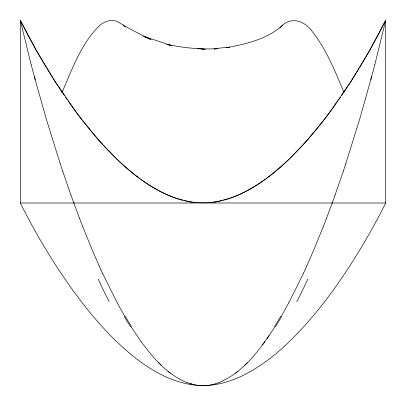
<?xml version="1.0" encoding="UTF-8"?>
<svg xmlns="http://www.w3.org/2000/svg" width="406" height="406" viewBox="0 0 406 406"><rect width="100%" height="100%" fill="white"/><g stroke="black" fill="none" stroke-linecap="round" stroke-linejoin="round"><path stroke-width="0.61" d="M374.911 64.305L385.7 20.3L369.749 50.268L360.716 65.767M374.916 64.295L370.861 79.591M371.698 76.47L359.929 118.278L345.826 163.577M343.217 171.444L345.831 163.562M343.222 171.428L335.031 195.124M332.174 203.036L335.041 195.093M332.189 203L326.287 218.834M323.242 226.715L326.292 218.814M323.247 226.7L313.645 250.299L306.804 265.96M61.93 92.634C72.278 69.02 81.149 43.178 100.231 24.989C105.058 21.168 111.411 19.107 117.359 21.508C128.189 28.273 139.603 34.033 151.078 39.61L144.861 36.936M305.109 269.711L306.814 265.95M303.389 273.451L305.114 269.701M303.394 273.441L288.844 302.693M378.377 34.5L385.7 20.3L385.7 203A672.798 672.798 0 0 1 360.716 248.467C338.711 284.647 313.726 319.527 282.332 348.206C260.251 367.724 233.43 385.147 203 385.7C166.526 384.802 135.929 360.934 111.193 336.269C85.615 309.925 64.275 279.805 45.284 248.467A672.798 672.798 0 0 1 20.3 203L20.3 20.3L36.251 50.268L45.284 65.767M288.849 302.688L281.14 316.482M378.093 35.048L369.749 50.268L351.043 81.347L343.857 92.172M359.046 68.452L351.043 81.347L329.976 111.96L324.384 119.359M359.716 67.376L360.381 66.305M275.126 326.414C260.561 348.718 243.889 372.495 218.321 382.873M341.461 95.78L343.171 93.202M266.986 338.7L269.082 335.671M337.899 100.85C327.231 116.055 315.873 130.813 303.328 144.521M338.619 99.84L340.421 97.313M262.652 344.689L264.844 341.71M324.003 119.841L306.941 140.537L290.381 157.939M302.526 145.409C291.33 157.482 279.394 168.992 266.072 178.711M289.498 158.812C274.02 173.489 256.957 187.064 237.221 195.519M244.838 365.172L247.229 362.812M279.856 27.989C289.371 16.428 303.064 19.529 311.478 30.562C326.241 48.913 335.046 71.106 344.07 92.634M282.931 24.989C267.315 39.189 246.173 44.071 225.985 47.735L229.42 47.36L221.722 47.852L214.109 48.908L217.459 48.72C200.361 49.527 183.289 47.964 166.572 44.229M235.653 373.084L237.967 371.262M265.072 179.447C252.41 188.617 238.352 196.103 223.249 200.325M236.662 195.773L229.969 198.311L216.51 201.792L212.211 202.366M215.86 383.7L218.316 382.873M213.363 384.401L215.86 383.7M213.358 384.401L208.253 385.365A40.295 39.316 0 0 1 197.742 385.37L190.14 383.7M222.021 200.594C209.572 203.568 196.428 203.568 183.979 200.594M20.3 203L385.7 203M197.245 48.542L205.162 49.344L201.919 49.009M193.789 202.366L189.49 201.797L176.031 198.311L169.338 195.773M167.637 44.746L171.758 45.705L143.237 36.129M192.637 384.401L187.684 382.873M182.751 200.325C167.648 196.098 153.534 188.729 140.928 179.447M187.679 382.873C167.861 375.164 153.483 358.351 141.146 341.695M168.779 195.519C149.154 186.867 131.859 173.666 116.502 158.812M139.928 178.711C126.708 168.866 114.619 157.538 103.474 145.409M168.028 371.257L170.342 373.078M123.069 24.989L125.266 27.131M115.619 157.939L99.059 140.537L81.997 119.841M158.761 362.807L161.152 365.161M102.672 144.521C90.208 130.742 78.728 116.086 68.101 100.85M81.616 119.359L76.023 111.96L54.957 81.347L46.954 68.452M65.579 97.313L67.381 99.84M141.156 341.71L130.864 326.399M62.143 92.172L54.957 81.347L36.251 50.268L27.907 35.048M62.828 93.202L64.539 95.78M45.619 66.305L46.284 67.376M124.86 316.482L117.151 302.688M117.156 302.693L102.606 273.441M27.623 34.5L20.3 20.3L31.089 64.305M100.886 269.701L102.611 273.451M99.186 265.95L100.891 269.711M99.196 265.96L92.355 250.299L82.753 226.7M79.708 218.814L82.758 226.715M79.713 218.834L73.811 203M70.959 195.093L73.826 203.036M70.969 195.124L62.778 171.428M60.169 163.562L62.783 171.444M60.174 163.577L46.071 118.268L34.302 76.47M35.139 79.591L31.084 64.295M281.561 316.68A368.095 343.542 -21.4 0 1 275.557 326.627M307.728 279.257A562.513 505.977 -30.7 0 1 296.857 301.633M280.734 316.284A368.009 342.562 -22.3 0 1 274.72 326.196M130.443 326.627A368.095 343.542 21.4 0 1 124.439 316.68M109.143 301.633A562.513 505.977 30.7 0 1 98.272 279.257M131.28 326.196A368.009 342.562 22.3 0 1 125.266 316.284"/></g></svg>
